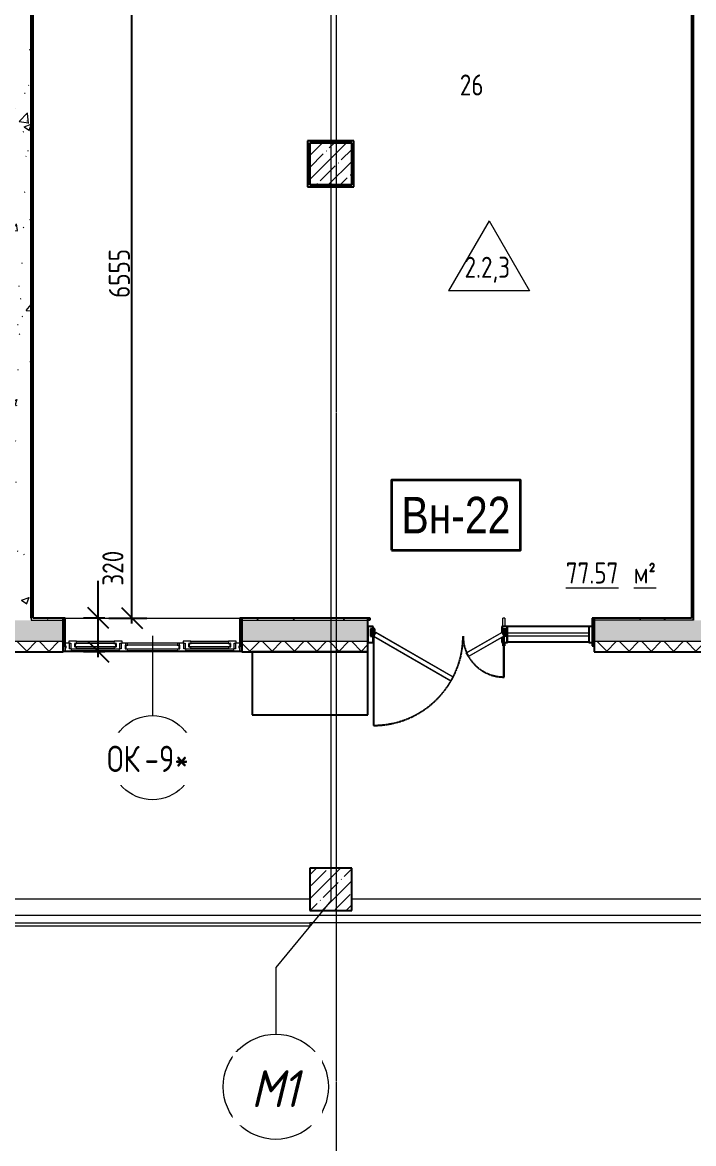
# Model space of a CAD drawing. Header units: millimetres. Extents: x -11854 to 4360091, y -19344 to 4989148.
# Drawn here: x 68840 to 75223, y -2755 to 7908 of the extents above; entities that cross this region are included whole.
import ezdxf
from ezdxf.enums import TextEntityAlignment as Align

# ---------------------------------------------------------------- set-up
doc = ezdxf.new("R2010")
doc.units = ezdxf.units.MM
doc.linetypes.add('Линия сетки', pattern=[22.225, 12.7, -3.175, 3.175, -3.175])
doc.linetypes.add('Штрих', pattern=[6.35, 3.175, -3.175])
doc.layers.get('0').update_dxf_attribs({"color": 254})
doc.layers.get('Defpoints').update_dxf_attribs({"color": 254})
for name, color, linetype, lineweight in [('A-ANNO-DIMS', 254, 'Continuous', 9), ('A-AREA-IDEN', 254, 'Continuous', 9), ('A-COLS', 254, 'Continuous', 9), ('A-DOOR', 254, 'Continuous', 9), ('A-DOOR-FRAM', 254, 'Continuous', 18), ('A-GLAZ', 254, 'Continuous', 9), ('A-GLAZ-CURT', 254, 'Continuous', 9), ('A-GLAZ-CWMG', 254, 'Continuous', 9), ('A-GLAZ-IDEN', 254, 'Continuous', 9), ('A-WALL', 254, 'Continuous', 9), ('S-GRID', 254, 'Continuous', 9), ('S-GRID-IDEN', 254, 'Continuous', 9)]:
    doc.layers.add(name, color=color, linetype=linetype, lineweight=lineweight)
doc.layers.add('кр', color=1, linetype='Continuous')
doc.layers.add('МАРКИ', color=3, linetype='Continuous')
doc.styles.add('ISOCPEUR', font='isocpeur.ttf', dxfattribs={"width": 0.8, "height": 200})
doc.styles.add('ISOCPEUR_1', font='isocpeur.ttf', dxfattribs={"width": 0.8, "height": 250})
doc.styles.add('ISOCPEUR_B', font='', dxfattribs={"width": 0.8, "height": 200})
doc.styles.add('ISOCPEUR_B_1', font='', dxfattribs={"width": 0.8, "height": 200})
doc.styles.add('ISOCPEUR_I', font='isocpeui.ttf', dxfattribs={"width": 0.9, "height": 350})
doc.styles.get("Standard").update_dxf_attribs({"font": 'arial.ttf'})
doc.styles.get('ISOCPEUR_B').set_extended_font_data('ISOCPEUR', bold=True)
doc.styles.get('ISOCPEUR_B_1').set_extended_font_data('ISOCPEUR', bold=True)
doc.dimstyles.new('2_0_мм_ISOCPEUR', dxfattribs={"dimscale": 304.8, "dimtxt": 199.196235, "dimasz": 0.656168, "dimexe": 0.459318, "dimexo": 0.625, "dimgap": 0.065617, "dimtad": 1, "dimdec": 0, "dimtxsty": 'ISOCPEUR', "dimblk1": 'OBLIQUE', "dimblk2": 'OBLIQUE', "dimsah": 1, "dimcen": 2.5, "dimdle": 0.164042, "dimazin": 3, "dimtfac": 1, "dimtix": 1, "dimtmove": 0, "dimatfit": 3, "dimfxl": 0.787402, "dimfxlon": 1, "dimtvp": 1, "dimarcsym": 2})
doc.dimstyles.new('2_0_мм_ISOCPEUR_1', dxfattribs={"dimscale": 304.8, "dimtxt": 199.196235, "dimasz": 0.656168, "dimexe": 0.459318, "dimexo": 0.625, "dimgap": 0.065617, "dimtad": 1, "dimdec": 0, "dimtxsty": 'ISOCPEUR', "dimblk1": 'OBLIQUE', "dimblk2": 'OBLIQUE', "dimsah": 1, "dimcen": 2.5, "dimdle": 0.164042, "dimazin": 3, "dimtfac": 1, "dimtix": 1, "dimtmove": 1, "dimatfit": 3, "dimfxl": 0.787402, "dimfxlon": 1, "dimtvp": 1, "dimarcsym": 2})
pattern_1 = [(50, (542041.7, 20914.14), (728.7365, -63.7558), [76.2, -838.2]), (355, (542041.7, 20914.14), (-140.9716, 764.2276), [60.96, -670.56]), (100.451, (542102.4, 20908.8), (587.77, 700.4668), [64.76, -712.36]), (46.184, (542041.7, 21117.3), (1084.3162, -168.171), [114.3, -1257.3]), (96.636, (542132, 21103.3), (949.61, 989.7098), [97.14, -1068.54]), (351.184, (542041.7, 21117.3), (949.6206, 989.7012), [91.44, -1005.84]), (21, (542143.3, 21066.54), (606.4579, -409.0606), [76.2, -838.2]), (326, (542143.3, 21066.54), (247.2083, 736.7529), [60.96, -670.56]), (71.451, (542193.8, 21032.46), (853.6683, 327.6855), [64.76, -712.36]), (37.5, (542041.67, 20914.14), (12.3547, 338.22012), [6.706, -655.726, 6.706, -674.014, -673.1]), (37.5, (542041.67, 20914.14), (12.3547, 338.22012), [-1343.152, 6.706, -666.394]), (7.5, (542041.67, 20914.14), (267.27887, 400.72213), [6.706, -381.406, 6.706, -640.486, -256.54]), (7.5, (542041.67, 20914.14), (267.27887, 400.72213), [-1035.304, 6.706, -249.834]), (327.5, (541815.1, 20914.14), (542.36333, -22.91534), [6.706, -247.294, 6.706, -785.774, -1051.56]), (327.5, (541815.1, 20914.14), (542.36333, -22.91534), [-1046.48, 6.706, -1044.854]), (317.5, (541713.5, 20914.14), (592.51696, 101.7071), [6.706, -323.494, 6.706, -519.582, -746.76]), (317.5, (541713.5, 20914.14), (592.51696, 101.7071), [-856.488, 6.706, -740.054])]
pattern_2 = [(45, (542041.67, 20914.14), (-114.04925, 114.04925), []), (45, (542155.72, 20914.14), (-114.04925, 114.04925), [201.613, -40.323, 3.353, -36.97])]
pattern_3 = [(0, (542041.67, 20914.14), (406.4, 101.6), [33.528, -271.272, 33.528, -271.272, -1625.6]), (0, (542041.67, 20914.14), (406.4, 101.6), [-609.6, 33.528, -576.072, 33.528, -271.272, -711.2]), (0, (542041.67, 20914.14), (406.4, 101.6), [-1524, 33.528, -169.672, 33.528, -474.472]), (120, (542194.07, 20964.94), (-291.18818, 301.152724), [33.528, -271.272, 33.528, -1896.872]), (120, (542194.07, 20964.94), (-291.18818, 301.152724), [-338.328, -271.272, 33.528, -576.072, -1016]), (120, (542194.07, 20964.94), (-291.18818, 301.152724), [-1219.2, 33.528, -271.272, 33.528, -677.672]), (120, (542194.07, 20964.94), (-291.18818, 301.152724), [-1557.528, -169.672, 33.528, -474.472]), (240, (542244.87, 21168.14), (-115.21182, -402.752724), [33.528, -271.272, 33.528, -1896.872]), (240, (542244.87, 21168.14), (-115.21182, -402.752724), [-338.328, -271.272, 33.528, -576.072, -1016]), (240, (542244.87, 21168.14), (-115.21182, -402.752724), [-1219.2, 33.528, -271.272, 33.528, -677.672]), (240, (542244.87, 21168.14), (-115.21182, -402.752724), [-1557.528, -169.672, 33.528, -474.472])]

# ---------------------------------------------------------------- blocks, each defined once
blk = doc.blocks.new('BIMLIB_Окно_Трехстворчатое_Wintech_СФрамугойСнизу_ГОСТ30674-99 - 1700Х1800-V7-1Б')
at = {"layer": 'A-GLAZ'}
for p, q in [((-705, 140), (-725, 140)), ((-705, 95), (-705, 140)), ((-645, 140), (-191, 140)), ((-194, 123), (-642, 123)), ((-597, 121), (-239, 121)), ((-112, 140), (362, 140)), ((360, 123), (-110, 123)), ((441, 140), (895, 140)), ((892, 123), (444, 123)), ((489, 121), (847, 121)), ((975, 140), (955, 140)), ((955, 140), (955, 95)), ((-239, 51), (-597, 51)), ((-594, 105), (-242, 105)), ((-594, 69), (-242, 69)), ((-112, 70), (362, 70)), ((-110, 87), (360, 87)), ((847, 51), (489, 51)), ((492, 105), (844, 105)), ((492, 69), (844, 69))]:
    blk.add_line(p, q, dxfattribs=at)
at = {"layer": 'A-GLAZ', "lineweight": 18}
for p, q in [((-705, 140), (-705, 117)), ((-645, 140), (-705, 140)), ((-705, 117), (-700, 117)), ((-700, 117), (-700, 93)), ((-663, 70), (-663, 121)), ((-663, 121), (-651, 121)), ((-597, 121), (-651, 121)), ((-651, 121), (-651, 70)), ((-642, 123), (-645, 140)), ((-642, 121), (-642, 123)), ((-594, 105), (-597, 121)), ((-239, 121), (-242, 105)), ((-185, 121), (-239, 121)), ((-191, 140), (-194, 123)), ((-194, 123), (-194, 121)), ((-112, 140), (-191, 140)), ((-185, 70), (-185, 121)), ((-185, 121), (-173, 121)), ((-173, 121), (-173, 70)), ((378, 121), (-128, 121)), ((-128, 121), (-128, 89)), ((-110, 123), (-112, 140)), ((-110, 121), (-110, 123)), ((362, 140), (360, 123)), ((360, 123), (360, 121)), ((441, 140), (362, 140)), ((378, 89), (378, 121)), ((423, 70), (423, 121)), ((423, 121), (435, 121)), ((489, 121), (435, 121)), ((435, 121), (435, 70)), ((444, 123), (441, 140)), ((444, 121), (444, 123)), ((492, 105), (489, 121)), ((847, 121), (844, 105)), ((901, 121), (847, 121)), ((895, 140), (892, 123)), ((892, 123), (892, 121)), ((955, 140), (895, 140)), ((901, 70), (901, 121)), ((901, 121), (913, 121)), ((913, 121), (913, 70)), ((949, 93), (949, 117)), ((949, 117), (955, 117)), ((955, 117), (955, 140)), ((-700, 93), (-705, 93)), ((-705, 70), (-671, 70)), ((-671, 70), (-671, 51)), ((-651, 70), (-671, 70)), ((-671, 51), (-597, 51)), ((-615, 71), (-615, 103)), ((-615, 103), (-594, 103)), ((-594, 71), (-615, 71)), ((-223, 103), (-613, 103)), ((-613, 103), (-613, 71)), ((-613, 71), (-223, 71)), ((-597, 51), (-594, 69)), ((-594, 103), (-594, 105)), ((-594, 69), (-594, 71)), ((-242, 105), (-242, 103)), ((-242, 103), (-221, 103)), ((-221, 71), (-242, 71)), ((-242, 71), (-242, 69)), ((-242, 69), (-239, 51)), ((-239, 51), (-165, 51)), ((-223, 71), (-223, 103)), ((-221, 103), (-221, 71)), ((-165, 70), (-185, 70)), ((-165, 51), (-165, 70)), ((-165, 70), (-131, 70)), ((-110, 89), (-131, 89)), ((-131, 89), (-131, 70)), ((-131, 70), (-112, 70)), ((-128, 89), (378, 89)), ((-112, 70), (-110, 87)), ((-110, 87), (-110, 89)), ((360, 89), (360, 87)), ((381, 89), (360, 89)), ((360, 87), (362, 70)), ((362, 70), (381, 70)), ((381, 70), (381, 89)), ((381, 70), (415, 70)), ((415, 70), (415, 51)), ((435, 70), (415, 70)), ((415, 51), (489, 51)), ((471, 71), (471, 103)), ((471, 103), (492, 103)), ((492, 71), (471, 71)), ((862, 103), (473, 103)), ((473, 103), (473, 71)), ((473, 71), (862, 71)), ((489, 51), (492, 69)), ((492, 103), (492, 105)), ((492, 69), (492, 71)), ((844, 105), (844, 103)), ((844, 103), (865, 103)), ((865, 71), (844, 71)), ((844, 71), (844, 69)), ((844, 69), (847, 51)), ((847, 51), (921, 51)), ((862, 71), (862, 103)), ((865, 103), (865, 71)), ((921, 70), (901, 70)), ((921, 51), (921, 70)), ((921, 70), (955, 70)), ((955, 93), (949, 93))]:
    blk.add_line(p, q, dxfattribs=at)
at = {"layer": 'A-GLAZ', "lineweight": 25}
for p, q in [((-128, 121), (-131, 121)), ((-131, 121), (-131, 89)), ((-128, 89), (-128, 121)), ((378, 121), (378, 89)), ((381, 121), (378, 121)), ((381, 89), (381, 121)), ((-615, 103), (-615, 71)), ((-613, 103), (-615, 103)), ((-615, 71), (-613, 71)), ((-613, 71), (-613, 103)), ((-221, 103), (-223, 103)), ((-223, 103), (-223, 71)), ((-223, 71), (-221, 71)), ((-221, 71), (-221, 103)), ((-131, 89), (-128, 89)), ((378, 89), (381, 89)), ((471, 103), (471, 71)), ((473, 103), (471, 103)), ((471, 71), (473, 71)), ((473, 71), (473, 103)), ((865, 103), (862, 103)), ((862, 103), (862, 71)), ((862, 71), (865, 71)), ((865, 71), (865, 103))]:
    blk.add_line(p, q, dxfattribs=at)
blk = doc.blocks.new('Системная панель - С остеклением-7428840-1Б')
at = {"layer": 'A-GLAZ-CURT', "lineweight": 18}
for p, q in [((387.5, 12.5), (-387.5, 12.5)), ((-387.5, 12.5), (-387.5, -12.5)), ((387.5, -12.5), (387.5, 12.5)), ((-387.5, -12.5), (387.5, -12.5))]:
    blk.add_line(p, q, dxfattribs=at)
blk = doc.blocks.new('Прямоугольный импост - 50 x 150 мм-7428686-1Б')
at = {"layer": 'A-GLAZ-CWMG'}
for p, q in [((-384377, -43204), (-385152, -43204)), ((-384377, -43354), (-385152, -43354))]:
    blk.add_line(p, q, dxfattribs=at)
blk = doc.blocks.new('Прямоугольный импост - 50 x 150 мм-7419824-1Б')
at = {"layer": 'A-GLAZ-CWMG', "lineweight": 25}
for p, q in [((-50, 75), (0, 75)), ((-50, -75), (-50, 75)), ((0, 75), (0, -75)), ((0, -75), (-50, -75))]:
    blk.add_line(p, q, dxfattribs=at)
blk = doc.blocks.new('Прямоугольный импост - 50 x 150 мм-7420236-1Б')
at = {"layer": 'A-GLAZ-CWMG', "lineweight": 25}
for p, q in [((0, 75), (-50, 75)), ((-50, 75), (-50, 15)), ((0, -75), (0, 75)), ((-50, -55), (-50, -75)), ((-50, -75), (0, -75))]:
    blk.add_line(p, q, dxfattribs=at)
blk = doc.blocks.new('Прямоугольный импост - 50 x 150 мм-7420048-1Б')
at = {"layer": 'A-GLAZ-CWMG', "lineweight": 25}
for p, q in [((-25, 75), (-9, 75)), ((-25, 26), (-25, 75)), ((-7, 75), (25, 75)), ((25, 75), (25, -75)), ((-25, -75), (-25, -17)), ((25, -75), (-25, -75))]:
    blk.add_line(p, q, dxfattribs=at)
blk = doc.blocks.new('Дверь_Двупольная_внутренняя ПВХ профиль - Дверной блок наружный металлический остекленный ДНМО 22х13 Л _ДЛЯ ВИТРАЖА_-7420208-1Б')
at = {"layer": 'A-DOOR', "linetype": 'Штрих'}
for p, q in [((618, 865), (618, 15)), ((-618, 405), (-618, 15))]:
    blk.add_line(p, q, dxfattribs=at)
at = {"layer": 'A-DOOR'}
for p, q in [((620, 865), (618, 865)), ((-620, 405), (-618, 405)), ((-650, 15), (-630, 15)), ((-650, -55), (-650, 15)), ((-630, 15), (-630, -55)), ((-618, 15), (-620, 15)), ((618, 15), (620, 15)), ((650, 15), (630, 15)), ((630, 15), (630, -55)), ((650, -55), (650, 15)), ((-630, -55), (-650, -55)), ((630, -55), (650, -55))]:
    blk.add_line(p, q, dxfattribs=at)
at = {"layer": 'A-DOOR', "linetype": 'Штрих', "lineweight": 18}
for p, q in [((620, 15), (620, 865)), ((-620, 15), (-620, 405))]:
    blk.add_line(p, q, dxfattribs=at)
at = {"layer": 'A-DOOR', "lineweight": 18}
for p, q in [((-116, 440), (-136, 405)), ((620, 15), (-116, 440)), ((-136, 405), (600, -20)), ((-620, 15), (-282, 210)), ((-262, 175), (-600, -20)), ((-282, 210), (-262, 175)), ((-600, -20), (-620, 15)), ((600, -20), (620, 15))]:
    blk.add_line(p, q, dxfattribs=at)
at = {"layer": 'A-DOOR', "linetype": 'Штрих'}
for centre, radius, start, end in [((620, 15), 850, 90, 180), ((-620, 15), 390, 360, 90)]:
    blk.add_arc(centre, radius, start, end, dxfattribs=at)
at = {"layer": 'A-DOOR-FRAM'}
for p, q in [((-630, 15), (-620, 15)), ((-630, -55), (-630, 15)), ((-620, 15), (-620, -25)), ((630, 15), (620, 15)), ((620, 15), (620, -25)), ((630, -55), (630, 15)), ((-610, -55), (-630, -55)), ((-620, -25), (-610, -25)), ((-610, -25), (-610, -55)), ((620, -25), (610, -25)), ((610, -25), (610, -55)), ((610, -55), (630, -55))]:
    blk.add_line(p, q, dxfattribs=at)
blk = doc.blocks.new('_Oblique')
at = {"color": 0, "linetype": 'ByBlock', "lineweight": -2}
blk.add_line((-0.5, -0.5), (0.5, 0.5), dxfattribs=at)
blk = doc.blocks.new('*D792')
at = {"layer": 'A-ANNO-DIMS', "color": 0, "lineweight": -2, "transparency": 16777216}
for p, q in [((69562, 2242), (69562, 2597)), ((69623, 2242), (69422, 2242)), ((69562, 1872), (69562, 2242)), ((69623, 1922), (69422, 1922))]:
    blk.add_line(p, q, dxfattribs=at)
at = {"layer": 'Defpoints', "color": 0, "transparency": 16777216}
for p in [(69562, 2242), (69642, 2242), (69642, 1922)]:
    blk.add_point(p, dxfattribs=at)
at = {"layer": 'A-ANNO-DIMS', "color": 0, "lineweight": -2, "transparency": 16777216, "xscale": 200, "yscale": 200, "zscale": 200}
for p, rotation in [((69562, 2242), 90), ((69562, 1922), 270)]:
    blk.add_blockref('_Oblique', p, dxfattribs=dict(at, rotation=rotation))
at = {"layer": 'A-ANNO-DIMS', "color": 0, "transparency": 16777216, "insert": (69601, 2551), "char_height": 200, "width": 399.92, "attachment_point": 1, "rotation": 90, "line_spacing_factor": 1.149209, "style": 'ISOCPEUR'}
blk.add_mtext('\\A1;320', dxfattribs=at)
blk = doc.blocks.new('*D793')
at = {"layer": 'A-ANNO-DIMS', "color": 0, "lineweight": -2, "transparency": 16777216}
for p, q in [((69661, 8797), (70022, 8797)), ((69882, 2192), (69882, 8847)), ((69661, 2242), (70022, 2242))]:
    blk.add_line(p, q, dxfattribs=at)
at = {"layer": 'Defpoints', "color": 0, "transparency": 16777216}
for p in [(69642, 8797), (69882, 8797), (69642, 2242)]:
    blk.add_point(p, dxfattribs=at)
at = {"layer": 'A-ANNO-DIMS', "color": 0, "lineweight": -2, "transparency": 16777216, "xscale": 200, "yscale": 200, "zscale": 200}
for p, rotation in [((69882, 8797), 90), ((69882, 2242), 270)]:
    blk.add_blockref('_Oblique', p, dxfattribs=dict(at, rotation=rotation))
at = {"layer": 'A-ANNO-DIMS', "color": 0, "transparency": 16777216, "insert": (69762, 5520), "char_height": 200, "width": 533.23, "attachment_point": 5, "rotation": 90, "style": 'ISOCPEUR'}
blk.add_mtext('\\A1;6555', dxfattribs=at)
blk = doc.blocks.new('Ось сетки - Заголовок сетки - Окружность 5 мм-84278-1Б')
at = {"layer": 'S-GRID-IDEN'}
blk.add_circle((0, 0), 5, dxfattribs=at)
blk = doc.blocks.new('Марка окна - Марка окна-2857-1Б')
at = {"layer": 'A-GLAZ-IDEN'}
blk.add_circle((0, 0), 4, dxfattribs=at)
blk = doc.blocks.new('МАРКА ПОМЕЩЕНИЯ - ПОЛЫ - ОТДЕЛКА ПОЛА-6347798-1Б')
at = {"layer": 'A-AREA-IDEN'}
for p, q in [((0, 4.23), (-3.85, -2.44)), ((0, 4.23), (3.85, -2.44)), ((3.85, -2.44), (-3.85, -2.44))]:
    blk.add_line(p, q, dxfattribs=at)
blk = doc.blocks.new('Системная панель - С остеклением-7428840-1А')
at = {"layer": 'кр', "lineweight": 18}
for p, q in [((387.5, 12.5), (-387.5, 12.5)), ((-387.5, 12.5), (-387.5, -12.5)), ((387.5, -12.5), (387.5, 12.5)), ((-387.5, -12.5), (387.5, -12.5))]:
    blk.add_line(p, q, dxfattribs=at)
blk = doc.blocks.new('Прямоугольный импост - 50 x 150 мм-7428686-1А')
at = {"layer": 'кр'}
for p, q in [((-357574, -43154), (-358349, -43154)), ((-357574, -43304), (-358349, -43304))]:
    blk.add_line(p, q, dxfattribs=at)
blk = doc.blocks.new('Прямоугольный импост - 50 x 150 мм-7419824-1А')
at = {"layer": 'кр', "lineweight": 25}
for p, q in [((-50, 75), (0, 75)), ((-50, -75), (-50, 75)), ((0, 75), (0, -75)), ((0, -75), (-50, -75))]:
    blk.add_line(p, q, dxfattribs=at)
blk = doc.blocks.new('Прямоугольный импост - 50 x 150 мм-V13-1А')
at = {"layer": 'кр', "lineweight": 25}
for p, q in [((-25, 75), (-9, 75)), ((-25, 26), (-25, 75)), ((-7, 75), (25, 75)), ((25, 75), (25, -75)), ((-25, -75), (-25, -17)), ((25, -75), (-25, -75))]:
    blk.add_line(p, q, dxfattribs=at)

msp = doc.modelspace()

# ---------------------------------------------------------------- hatches: boundary and pattern name
at = {"layer": 'A-COLS'}
h = msp.add_hatch(dxfattribs=at)
h.set_pattern_fill('FP_1', color=8, style=0, pattern_type=2)
h.set_pattern_definition(pattern_2)
h.paths.add_polyline_path([(71972.6, 6362.4), (71972.6, 6762.4), (71572.6, 6762.4), (71572.6, 6362.4), (71642, 6362.4)])
at = {"layer": 'A-WALL'}
h = msp.add_hatch(dxfattribs=at)
h.set_pattern_fill('FP_5', color=8, style=0, pattern_type=2)
h.set_pattern_definition(pattern_3)
h.paths.add_polyline_path([(75222.5, 2222.4), (75222.5, 9617.4), (75202.5, 9617.4), (75202.5, 2222.4)])
h = msp.add_hatch(dxfattribs=at)
h.set_pattern_fill('FP_2', color=8, style=0, pattern_type=2)
h.set_pattern_definition(pattern_1)
h.paths.add_polyline_path([(68922.6, 2222.4), (68922.6, 8817.4), (68722.6, 8817.4), (68722.6, 2222.4)])
h = msp.add_hatch(dxfattribs=at)
h.set_pattern_fill('FP_5', color=8, style=0, pattern_type=2)
h.set_pattern_definition(pattern_3)
h.paths.add_polyline_path([(68922.5, 2242.4), (68942.5, 2242.4), (68942.5, 8817.4), (68922.5, 8817.4), (68922.5, 4127.7)])
h = msp.add_hatch(dxfattribs=at)
h.set_pattern_fill('FP_5', color=8, style=0, pattern_type=2)
h.set_pattern_definition(pattern_3)
h.paths.add_polyline_path([(71572.6, 6762.4), (71992.6, 6762.4), (71992.6, 6782.4), (71552.6, 6782.4), (71552.6, 6762.4)])
h = msp.add_hatch(dxfattribs=at)
h.set_pattern_fill('FP_5', color=8, style=0, pattern_type=2)
h.set_pattern_definition(pattern_3)
h.paths.add_polyline_path([(71572.6, 6342.4), (71572.6, 6762.4), (71552.6, 6762.4), (71552.6, 6342.4)])
h = msp.add_hatch(dxfattribs=at)
h.set_pattern_fill('FP_5', color=8, style=0, pattern_type=2)
h.set_pattern_definition(pattern_3)
h.paths.add_polyline_path([(71992.6, 6342.4), (71992.6, 6362.4), (71572.6, 6362.4), (71572.6, 6342.4), (71642, 6342.4)])
h = msp.add_hatch(dxfattribs=at)
h.set_pattern_fill('FP_5', color=8, style=0, pattern_type=2)
h.set_pattern_definition(pattern_3)
h.paths.add_polyline_path([(74275.8, 2222.4), (75202.5, 2222.4), (75202.5, 2242.4), (74275.8, 2242.4)])
h.paths.add_polyline_path([(70927.6, 2222.4), (72125.8, 2222.4), (72125.8, 2242.4), (70927.6, 2242.4)])
h.paths.add_polyline_path([(68922.6, 2222.4), (69227.6, 2222.4), (69227.6, 2242.4), (68922.6, 2242.4)])
h = msp.add_hatch(dxfattribs=at)
h.set_pattern_fill('FP_5', color=8, style=0, pattern_type=2)
h.set_pattern_definition(pattern_3)
h.paths.add_polyline_path([(69247.6, 1977.4), (69247.6, 2242.4), (69227.6, 2242.4), (69227.6, 1977.4)])
h = msp.add_hatch(dxfattribs=at)
h.set_pattern_fill('FP_5', color=8, style=0, pattern_type=2)
h.set_pattern_definition(pattern_3)
h.paths.add_polyline_path([(70927.6, 1977.4), (70927.6, 2242.4), (70907.6, 2242.4), (70907.6, 1977.4), (70910.6, 1977.4)])
h = msp.add_hatch(dxfattribs=at)
h.set_pattern_fill('FP_5', color=8, style=0, pattern_type=2)
h.set_pattern_definition(pattern_3)
h.paths.add_polyline_path([(72127.6, 2225.2), (72147.6, 2225.2), (72147.6, 2242.4), (72127.6, 2242.4)])
h = msp.add_hatch(dxfattribs=at)
h.set_pattern_fill('FP_5', color=8, style=0, pattern_type=2)
h.set_pattern_definition(pattern_3)
h.paths.add_polyline_path([(74277.6, 1977.4), (74277.6, 2242.4), (74257.6, 2242.4), (74257.6, 1977.4)])
h = msp.add_hatch(dxfattribs=at)
h.set_pattern_fill('FP_2', color=8, style=0, pattern_type=2)
h.set_pattern_definition(pattern_1)
h.paths.add_polyline_path([(82082.6, 2022.4), (82082.6, 2222.4), (81325.2, 2222.4), (81325.2, 2022.4), (81589.1, 2022.4)])
h.paths.add_polyline_path([(79175.2, 2022.4), (79175.2, 2222.4), (77977.6, 2222.4), (77977.6, 2022.4), (78078.3, 2022.4)])
h.paths.add_polyline_path([(76277.6, 2022.4), (76277.6, 2222.4), (74275.8, 2222.4), (74275.8, 2022.4), (75737.8, 2022.4)])
h.paths.add_polyline_path([(72125.8, 2022.4), (72125.8, 2222.4), (70927.6, 2222.4), (70927.6, 2022.4), (71056.8, 2022.4)])
h.paths.add_polyline_path([(69227.6, 2022.4), (69227.6, 2222.4), (68026.3, 2222.4), (68026.3, 2022.4), (68716.4, 2022.4)])
h.paths.add_polyline_path([(65205.6, 2022.4), (65876.3, 2022.4), (65876.3, 2222.4), (64677.6, 2222.4), (64677.6, 2022.4)])
h.paths.add_polyline_path([(62865.1, 2022.4), (62977.6, 2022.4), (62977.6, 2222.4), (60976.3, 2222.4), (60976.3, 2022.4)])
h.paths.add_polyline_path([(55843.6, 2022.4), (55927.6, 2022.4), (55927.6, 2222.4), (54726.3, 2222.4), (54726.3, 2022.4)])
h.paths.add_polyline_path([(58826.3, 2022.4), (58826.3, 2222.4), (57627.6, 2222.4), (57627.6, 2022.4), (58184.1, 2022.4)])
h.paths.add_polyline_path([(52576.3, 2022.4), (52576.3, 2222.4), (51377.6, 2222.4), (51377.6, 2022.4), (52332.9, 2022.4)])
h.paths.add_polyline_path([(49677.6, 2022.4), (49677.6, 2222.4), (48702.6, 2222.4), (48702.6, 2022.4), (49407.3, 2022.4)])
h = msp.add_hatch(dxfattribs=at)
h.set_pattern_fill('FP_4', color=8, style=0, pattern_type=2)
h.set_pattern_definition([(45, (542041.67, 20914.14), (-106.066017, 106.066017), []), (135, (542041.67, 20914.14), (-106.066017, -106.066017), [])])
h.paths.add_polyline_path([(82082.6, 1922.4), (82082.6, 2022.4), (81325.2, 2022.4), (81325.2, 1922.4), (81589.1, 1922.4)])
h.paths.add_polyline_path([(79175.2, 1922.4), (79175.2, 2022.4), (77977.6, 2022.4), (77977.6, 1922.4), (78078.3, 1922.4)])
h.paths.add_polyline_path([(74567.6, 1922.4), (76277.6, 1922.4), (76277.6, 2022.4), (74275.8, 2022.4), (74275.8, 1922.4)])
h.paths.add_polyline_path([(72125.8, 1922.4), (72125.8, 2022.4), (70927.6, 2022.4), (70927.6, 1922.4), (71056.8, 1922.4)])
h.paths.add_polyline_path([(68026.3, 1922.4), (69227.6, 1922.4), (69227.6, 2022.4), (68026.3, 2022.4)])
h.paths.add_polyline_path([(65205.6, 1922.4), (65876.3, 1922.4), (65876.3, 2022.4), (64677.6, 2022.4), (64677.6, 1922.4)])
h.paths.add_polyline_path([(62865.1, 1922.4), (62977.6, 1922.4), (62977.6, 2022.4), (60976.3, 2022.4), (60976.3, 1922.4)])
h.paths.add_polyline_path([(55927.6, 1922.4), (55927.6, 2022.4), (54726.3, 2022.4), (54726.3, 1922.4), (55843.6, 1922.4)])
h.paths.add_polyline_path([(58826.3, 1922.4), (58826.3, 2022.4), (57627.6, 2022.4), (57627.6, 1922.4), (58184.1, 1922.4)])
h.paths.add_polyline_path([(49677.6, 1922.4), (49677.6, 2022.4), (48702.6, 2022.4), (48702.6, 1922.4), (49407.3, 1922.4)])
h.paths.add_polyline_path([(51377.6, 1922.4), (52576.3, 1922.4), (52576.3, 2022.4), (51377.6, 2022.4)])
h = msp.add_hatch(dxfattribs=at)
h.set_pattern_fill('FP_1', color=8, style=0, pattern_type=2)
h.set_pattern_definition(pattern_2)
h.paths.add_polyline_path([(71972.6, -537.6), (71972.6, -137.6), (71572.6, -137.6), (71572.6, -537.6), (71642, -537.6)])

# ---------------------------------------------------------------- linework, layer by layer
at = {"layer": 'A-COLS', "color": 8, "lineweight": 25}
for p, q in [((71972.6, 6762.4), (71572.6, 6762.4)), ((71572.6, 6762.4), (71572.6, 6362.4)), ((71972.6, 6362.4), (71972.6, 6762.4)), ((71572.6, 6362.4), (71972.6, 6362.4))]:
    msp.add_line(p, q, dxfattribs=at)
at = {"layer": 'A-GLAZ-IDEN', "color": 8}
msp.add_line((70077.6, 2072.4), (70076.6, 1315.4), dxfattribs=at)
at = {"layer": 'A-WALL', "color": 8, "lineweight": 25}
for p, q in [((75202.5, 9637.4), (75202.5, 2242.4)), ((75222.5, 2222.4), (75222.5, 9617.4)), ((68922.5, 8817.4), (68922.5, 2242.4)), ((68922.6, 2242.4), (68922.6, 8817.4)), ((68942.5, 2242.4), (68942.5, 8797.4)), ((71992.6, 6782.4), (71552.6, 6782.4)), ((71552.6, 6782.4), (71552.6, 6342.4)), ((71572.6, 6762.4), (71972.6, 6762.4)), ((71572.6, 6362.4), (71572.6, 6762.4)), ((71972.6, 6762.4), (71972.6, 6362.4)), ((71992.6, 6342.4), (71992.6, 6782.4)), ((71552.6, 6342.4), (71992.6, 6342.4)), ((71972.6, 6362.4), (71572.6, 6362.4)), ((69247.6, 2242.4), (68942.5, 2242.4)), ((69227.6, 2222.4), (69227.6, 2242.4)), ((69227.6, 2242.4), (69227.6, 1977.4)), ((69247.6, 1977.4), (69247.6, 2242.4)), ((70907.6, 2242.4), (70907.6, 1977.4)), ((72125.8, 2242.4), (70907.6, 2242.4)), ((70927.6, 2242.4), (70927.6, 2222.4)), ((70927.6, 1977.4), (70927.6, 2242.4)), ((72125.8, 2222.4), (72125.8, 2242.4)), ((72127.6, 2242.4), (72127.6, 2225.2)), ((72147.6, 2242.4), (72127.6, 2242.4)), ((72147.6, 2225.2), (72147.6, 2242.4)), ((74257.6, 2242.4), (74257.6, 1977.4)), ((74277.6, 2242.4), (74257.6, 2242.4)), ((75202.5, 2242.4), (74275.8, 2242.4)), ((74275.8, 2242.4), (74275.8, 2222.4)), ((74277.6, 1977.4), (74277.6, 2242.4)), ((69227.6, 1922.4), (69227.6, 2222.4)), ((70927.6, 2222.4), (70927.6, 1922.4)), ((72125.8, 1922.4), (72125.8, 2222.4)), ((72127.6, 2225.2), (72147.6, 2225.2)), ((74275.8, 2222.4), (74275.8, 1922.4)), ((68026.3, 1922.4), (69227.6, 1922.4)), ((69227.6, 1977.4), (69247.6, 1977.4)), ((70907.6, 1977.4), (70927.6, 1977.4)), ((70927.6, 1922.4), (72125.8, 1922.4)), ((72125.8, 1922.4), (71025.8, 1922.4)), ((71025.8, 1922.4), (71025.8, 1322.4)), ((72125.8, 1322.4), (72125.8, 1922.4)), ((74257.6, 1977.4), (74277.6, 1977.4)), ((74275.8, 1922.4), (76277.6, 1922.4)), ((71025.8, 1322.4), (72125.8, 1322.4)), ((71972.6, -137.6), (71572.6, -137.6)), ((71572.6, -137.6), (71572.6, -537.6)), ((71972.6, -537.6), (71972.6, -137.6)), ((71572.6, -537.6), (71972.6, -537.6))]:
    msp.add_line(p, q, dxfattribs=at)
at = {"layer": 'A-WALL', "color": 8}
for p, q in [((68922.6, 2242.4), (68922.6, 2222.4)), ((69247.6, 2242.4), (70907.6, 2242.4)), ((73407.6, 2161.6), (73407.6, 2242.4)), ((73427.6, 2242.4), (73407.6, 2242.4)), ((73427.6, 2242.4), (73427.6, 2161.6)), ((68922.6, 2222.4), (69227.6, 2222.4)), ((70927.6, 2222.4), (72125.8, 2222.4)), ((75222.5, 2222.4), (74275.8, 2222.4)), ((68026.3, 2022.4), (69227.6, 2022.4)), ((70927.6, 1922.4), (69227.6, 1922.4)), ((70927.6, 2022.4), (72125.8, 2022.4)), ((73407.6, 1977.4), (73407.6, 2011.6)), ((73417.1, 1977.4), (73407.6, 1977.4)), ((73427.6, 1977.4), (73419.1, 1977.4)), ((73427.6, 2011.6), (73427.6, 1977.4)), ((74275.8, 2022.4), (76277.6, 2022.4)), ((66772.6, -427.6), (71572.6, -427.6)), ((71972.6, -427.6), (76772.6, -427.6)), ((83435.9, -587.6), (47427, -587.6)), ((67373, -656.3), (71572.5, -656.3)), ((71572.5, -686.3), (67373, -686.3)), ((78973, -656.3), (71572.5, -656.3)), ((71572.5, -656.3), (71572.5, -686.3))]:
    msp.add_line(p, q, dxfattribs=at)
at = {"layer": 'S-GRID', "color": 8, "linetype": 'Линия сетки'}
for p, q in [((71822.6, 26233.7), (71822.6, -3986)), ((71772.6, 8374.9), (71772.6, -445.3))]:
    msp.add_line(p, q, dxfattribs=at)
at = {"layer": 'S-GRID', "color": 8}
for p, q in [((71772.6, -445.3), (71249.9, -1080.3)), ((71249.9, -1080.3), (71249.9, -1715.3))]:
    msp.add_line(p, q, dxfattribs=at)
at = {"layer": 'кр', "color": 8}
for p, q in [((72170.8, 2141.6), (72150.8, 2141.6)), ((72150.8, 2141.6), (72150.8, 2071.6)), ((72170.8, 2141.6), (72170.8, 2071.6)), ((72190.8, 2141.6), (72170.8, 2141.6)), ((72170.8, 2071.6), (72170.8, 2141.6)), ((72190.8, 2111.6), (72190.8, 2141.6)), ((73410.8, 2141.6), (73430.8, 2141.6)), ((73410.8, 2111.6), (73410.8, 2141.6)), ((73430.8, 2141.6), (73430.8, 2071.6)), ((73430.8, 2071.6), (73430.8, 2141.6)), ((73430.8, 2141.6), (73450.8, 2141.6)), ((73450.8, 2141.6), (73450.8, 2071.6)), ((72150.8, 2071.6), (72170.8, 2071.6)), ((72170.8, 2071.6), (72180.8, 2071.6)), ((72180.8, 2071.6), (72180.8, 2111.6)), ((72180.8, 2111.6), (72190.8, 2111.6)), ((72182.8, 2071.6), (72180.8, 2071.6)), ((73420.8, 2111.6), (73410.8, 2111.6)), ((73418.8, 2071.6), (73420.8, 2071.6)), ((73420.8, 2071.6), (73420.8, 2111.6)), ((73430.8, 2071.6), (73420.8, 2071.6)), ((73450.8, 2071.6), (73430.8, 2071.6)), ((73420.8, 1681.6), (73418.8, 1681.6)), ((72180.8, 1221.6), (72182.8, 1221.6))]:
    msp.add_line(p, q, dxfattribs=at)
at = {"layer": 'кр', "color": 8, "lineweight": 18}
for p, q in [((72200.8, 2106.2), (72180.8, 2071.6)), ((72180.8, 2071.6), (72917, 1646.6)), ((72937, 1681.2), (72200.8, 2106.2)), ((73063.1, 1911.2), (73400.8, 2106.2)), ((73420.8, 2071.6), (73083.1, 1876.6)), ((73400.8, 2106.2), (73420.8, 2071.6)), ((73083.1, 1876.6), (73063.1, 1911.2)), ((72917, 1646.6), (72937, 1681.2))]:
    msp.add_line(p, q, dxfattribs=at)
at = {"layer": 'кр', "color": 8, "linetype": 'Штрих', "lineweight": 18}
for p, q in [((72180.8, 2071.6), (72180.8, 1221.6)), ((73420.8, 2071.6), (73420.8, 1681.6))]:
    msp.add_line(p, q, dxfattribs=at)
at = {"layer": 'кр', "color": 8, "linetype": 'Штрих'}
for p, q in [((72182.8, 1221.6), (72182.8, 2071.6)), ((73418.8, 1681.6), (73418.8, 2071.6))]:
    msp.add_line(p, q, dxfattribs=at)
for centre, radius, start, end in [((72180.8, 2071.6), 850, -90, 0), ((73420.8, 2071.6), 390, 180, -90)]:
    msp.add_arc(centre, radius, start, end, dxfattribs=at)
at = {"layer": 'МАРКИ', "color": 1, "lineweight": 35}
msp.add_lwpolyline([(72350.5, 2887.5), (73575.3, 2887.5), (73575.3, 3555.5), (72350.5, 3555.5)], close=True, dxfattribs=at)

# ---------------------------------------------------------------- block references
at = {"layer": 'A-AREA-IDEN', "color": 8, "xscale": 99.99999999999991, "yscale": 99.99999999999991, "zscale": 99.99999999999991}
msp.add_blockref('МАРКА ПОМЕЩЕНИЯ - ПОЛЫ - ОТДЕЛКА ПОЛА-6347798-1Б', (73277.5, 5598.1), dxfattribs=at)
at = {"layer": 'A-DOOR', "color": 8, "rotation": 180}
msp.add_blockref('Дверь_Двупольная_внутренняя ПВХ профиль - Дверной блок наружный металлический остекленный ДНМО 22х13 Л _ДЛЯ ВИТРАЖА_-7420208-1Б', (72799.1, 2086.6), dxfattribs=at)
at = {"layer": 'A-GLAZ', "color": 8, "rotation": 180}
msp.add_blockref('BIMLIB_Окно_Трехстворчатое_Wintech_СФрамугойСнизу_ГОСТ30674-99 - 1700Х1800-V7-1Б', (70202.6, 2072.4), dxfattribs=at)
at = {"layer": 'A-GLAZ-CURT', "color": 8}
msp.add_blockref('Системная панель - С остеклением-7428840-1Б', (73838.3, 2086.6), dxfattribs=at)
at = {"layer": 'A-GLAZ-CWMG', "color": 8, "rotation": 180}
msp.add_blockref('Прямоугольный импост - 50 x 150 мм-7420236-1Б', (72125.8, 2086.6), dxfattribs=at)
at = {"layer": 'A-GLAZ-CWMG', "color": 8, "extrusion": (0, 0, -1), "rotation": 180}
for name, p in [('Прямоугольный импост - 50 x 150 мм-7420048-1Б', (-73425.8, 2086.6)), ('Прямоугольный импост - 50 x 150 мм-7419824-1Б', (-74275.8, 2086.6))]:
    msp.add_blockref(name, p, dxfattribs=at)
at = {"layer": 'A-GLAZ-CWMG', "color": 8}
msp.add_blockref('Прямоугольный импост - 50 x 150 мм-7428686-1Б', (458602.4, 45366), dxfattribs=at)
at = {"layer": 'A-GLAZ-IDEN', "color": 8, "xscale": 99.99999999999991, "yscale": 99.99999999999991, "zscale": 99.99999999999991}
msp.add_blockref('Марка окна - Марка окна-2857-1Б', (70077.6, 915.2), dxfattribs=at)
at = {"layer": 'S-GRID-IDEN', "color": 8, "xscale": 99.99999999999991, "yscale": 99.99999999999991, "zscale": 99.99999999999991, "rotation": 180}
msp.add_blockref('Ось сетки - Заголовок сетки - Окружность 5 мм-84278-1Б', (71249.9, -2215.3), dxfattribs=at)
at = {"layer": 'кр', "color": 1, "extrusion": (0, 0, -1), "rotation": 180}
for name, p in [('Прямоугольный импост - 50 x 150 мм-V13-1А', (-73427.6, 2086.6)), ('Прямоугольный импост - 50 x 150 мм-7419824-1А', (-74277.6, 2086.6))]:
    msp.add_blockref(name, p, dxfattribs=at)
at = {"layer": 'кр', "color": 1}
for name, p in [('Прямоугольный импост - 50 x 150 мм-7428686-1А', (431801.8, 45316)), ('Системная панель - С остеклением-7428840-1А', (73840.1, 2086.6))]:
    msp.add_blockref(name, p, dxfattribs=at)

# ---------------------------------------------------------------- texts
at = {"layer": 'A-AREA-IDEN', "color": 8, "char_height": 200, "attachment_point": 1}
for s, insert, width, style in [('26', (72999.7, 7412.6), 295.021, 'ISOCPEUR_B'), ('2.2,3', (73044.5, 5678.8), 551.561, 'ISOCPEUR'), ('\\L77.57 ', (74007.6, 2771.1), 782.447, 'ISOCPEUR_B'), ('\\L\\fISOCPEUR|b1|i0|c204|p34|;\\W.8;\\Lм', (74653.2, 2771.1), 166.751, 'ISOCPEUR_B'), ('\\L\\fISOCPEUR|b1|i0|c238|p34|;\\W.8;\\L²', (74790.8, 2771.1), 128.27, 'ISOCPEUR_B_1')]:
    msp.add_mtext(s, dxfattribs=dict(at, insert=insert, width=width, style=style))
at = {"layer": 'МАРКИ', "color": 1, "lineweight": 25, "width": 0.8}
msp.add_text('Вн-22', height=347.93, dxfattribs=at).set_placement((72962.9, 3221.5), align=Align.MIDDLE_CENTER)

# ---------------------------------------------------------------- dimensions: what is measured, and where the dimension line sits
at = {"layer": 'A-ANNO-DIMS', "color": 8}
dim = msp.add_linear_dim(base=(69882.1, 8797.4), p1=(69642.1, 2242.4), p2=(69642.1, 8797.4), angle=270, dimstyle='2_0_мм_ISOCPEUR_1', override={"dimfxl": 6555.000001}, dxfattribs=at)
dim.commit()
dim.dimension.update_dxf_attribs({"geometry": '*D793', "text_midpoint": (69762.1, 5519.9)})
dim = msp.add_linear_dim(base=(69562.1, 2242.4), p1=(69642.1, 1922.4), p2=(69642.1, 2242.4), angle=270, dimstyle='2_0_мм_ISOCPEUR', override={"dimfxl": 320}, dxfattribs=at)
dim.commit()
dim.dimension.update_dxf_attribs({"geometry": '*D792', "text_midpoint": (69734.1, 2597.4), "dimtype": 160, "text_rotation": 90})

# ---------------------------------------------------------------- next in the draw order: texts
at = {"layer": 'A-GLAZ-IDEN', "color": 8, "insert": (69645.1, 1028.4), "char_height": 250, "width": 432.911, "attachment_point": 1, "style": 'ISOCPEUR_1', "bg_fill": 2}
msp.add_mtext('ОК', dxfattribs=at)
at = {"layer": 'S-GRID-IDEN', "color": 8, "insert": (71014.7, -2058), "char_height": 350, "width": 360.759, "attachment_point": 1, "style": 'ISOCPEUR_I', "bg_fill": 2}
msp.add_mtext('\\fISOCPEUR|b0|i1|c204|p34|;\\W.9;М', dxfattribs=at)

# ---------------------------------------------------------------- next in the draw order: texts
at = {"layer": 'A-GLAZ-IDEN', "color": 8, "insert": (70002.3, 1028.4), "char_height": 250, "width": 606.076, "attachment_point": 1, "style": 'ISOCPEUR_1', "bg_fill": 2}
msp.add_mtext('-9*', dxfattribs=at)
at = {"layer": 'S-GRID-IDEN', "color": 8, "insert": (71312.3, -2058), "char_height": 350, "width": 202.025, "attachment_point": 1, "style": 'ISOCPEUR_I', "bg_fill": 2}
msp.add_mtext('\\fISOCPEUR|b0|i1|c204|p34|;\\W.9;1', dxfattribs=at)

doc.saveas('drawing.dxf')
